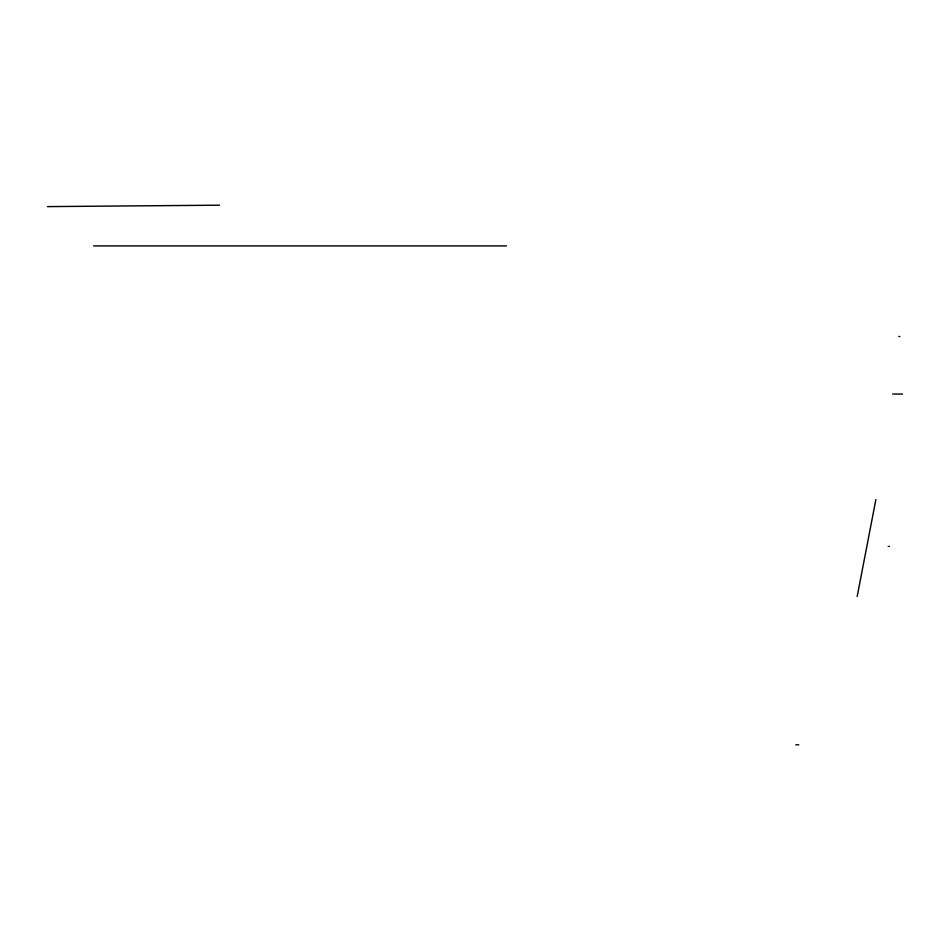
<?xml version="1.0" encoding="UTF-8"?>
<svg xmlns="http://www.w3.org/2000/svg" width="950" height="950" viewBox="0 0 950 950"><rect width="100%" height="100%" fill="white"/><g stroke="black" fill="none" stroke-linecap="round" stroke-linejoin="round"><path stroke-width="1.43" d="M857.197 596.398L875.876 499.558M47.5 206.613L219.581 205.188M93.634 245.919L506.469 245.919M898.819 336.514L899.887 336.514M892.703 394.048L902.5 394.048M888.214 546.404L889.414 546.404M795.851 744.812L798.76 744.812"/></g></svg>
